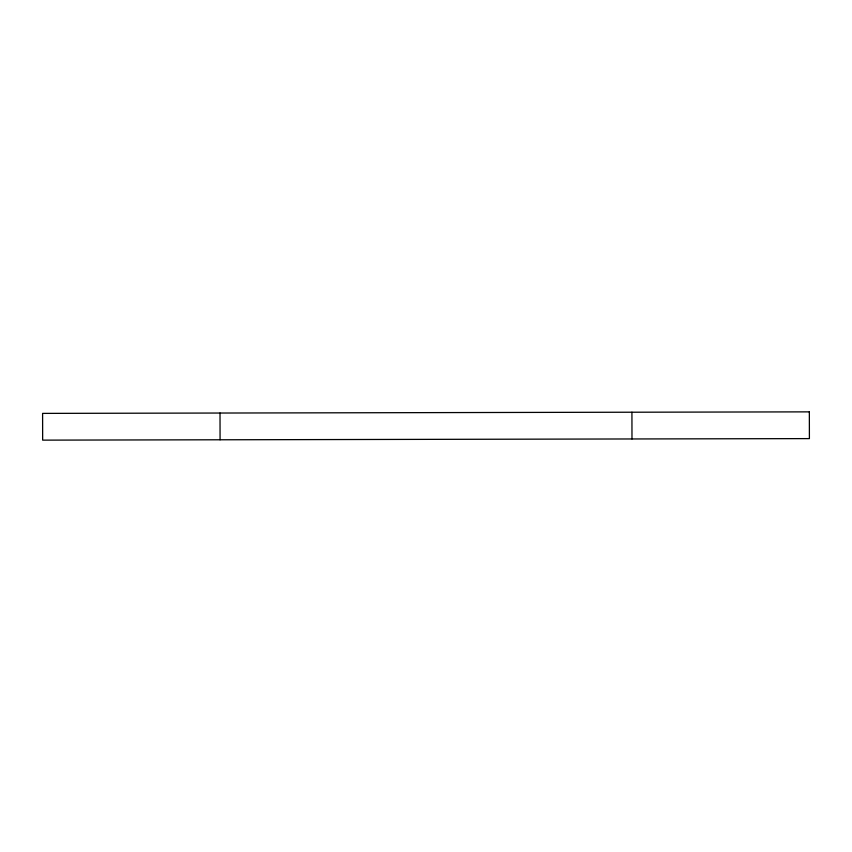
<?xml version="1.0" encoding="UTF-8"?>
<svg xmlns="http://www.w3.org/2000/svg" width="852" height="852" viewBox="0 0 852 852"><rect width="100%" height="100%" fill="white"/><g stroke="black" fill="none" stroke-linecap="round" stroke-linejoin="round"><path stroke-width="1.28" d="M631.928 412.219L631.982 438.961M220.018 413.039L220.072 439.781M809.347 411.867L42.6 413.39L42.653 440.133L809.4 438.61L809.347 411.867"/></g></svg>
